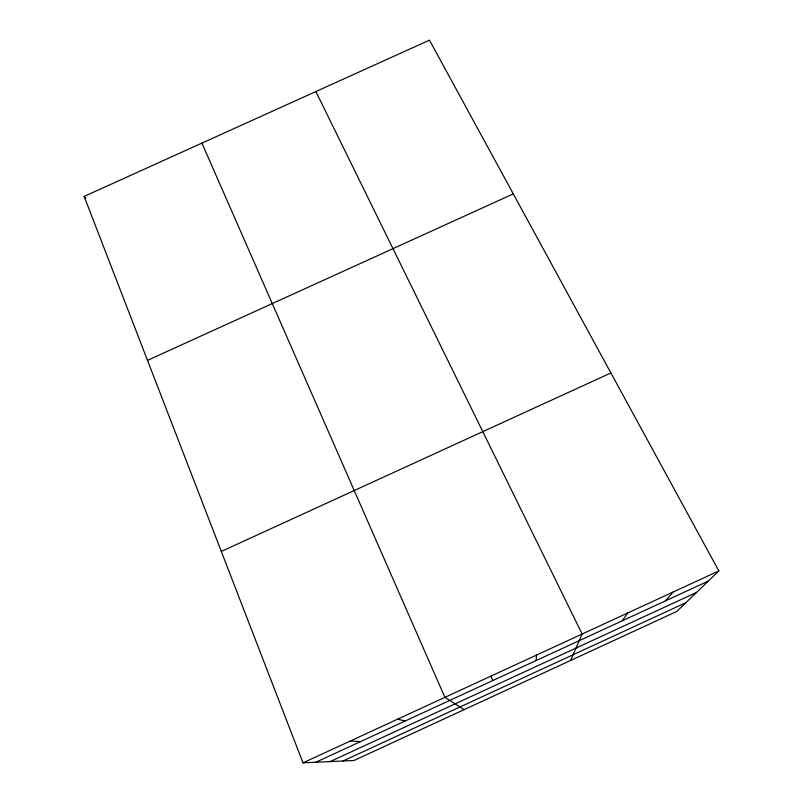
<?xml version="1.0" encoding="UTF-8"?>
<svg xmlns="http://www.w3.org/2000/svg" width="803" height="803" viewBox="0 0 803 803"><rect width="100%" height="100%" fill="white"/><g stroke="black" fill="none" stroke-linecap="round" stroke-linejoin="round"><path stroke-width="1.2" d="M536.123 660.558L536.454 655.107M570.612 660.467L582.135 634.029L315.87 91.552M622.325 620.769L627.765 612.97M665.356 600.905L673.336 591.941M718.846 570.933L676.829 611.424L354.023 760.481L302.992 762.85L84.154 196.404L429.475 40.15L718.846 570.933L302.992 762.85M315.78 762.258L708.326 581.071M330.113 761.595L696.532 592.433M343.001 760.993L685.913 602.672M221.307 551.44L610.912 372.953M147.491 360.366L513.298 193.894M350.359 740.988L360.477 741.621M397.666 719.157L405.124 721.014M464.094 709.651L444.912 697.355L201.924 143.115M84.154 196.404L85.7 198.341M490.703 676.216L492.942 680.482"/></g></svg>
